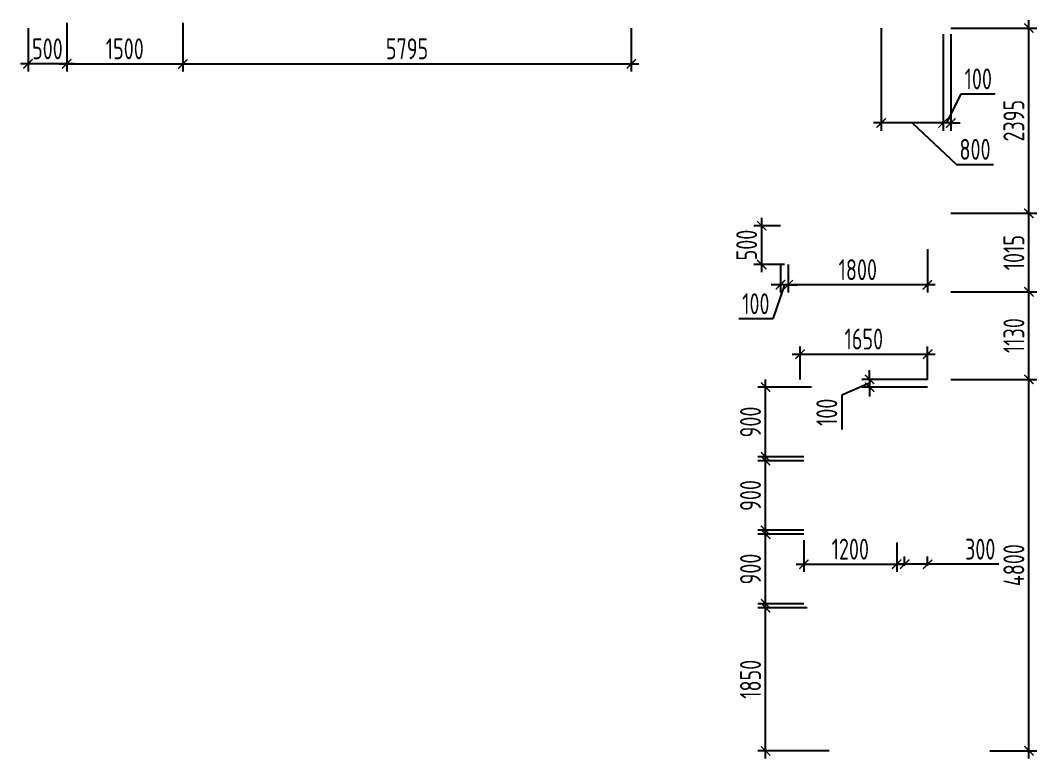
# Model space of a CAD drawing. Header units: millimetres. Extents: x -350007 to 536090, y -888 to 198380.
# Drawn here: x 97711 to 110847, y 61556 to 71096 of the extents above; entities that cross this region are included whole.
import ezdxf

# ---------------------------------------------------------------- set-up
doc = ezdxf.new("R2010")
doc.units = ezdxf.units.MM
doc.layers.add('АР_Размеры нов.', color=15, linetype='Continuous', lineweight=0)
doc.styles.add('ISOCPEUR', font='isocpeur.ttf', dxfattribs={"width": 0.7})
doc.dimstyles.new('R_100', dxfattribs={"dimtxt": 270, "dimasz": 120, "dimexe": 100, "dimexo": 0, "dimgap": 60, "dimtad": 1, "dimdec": 0, "dimrnd": 5, "dimzin": 0, "dimdsep": 46, "dimtxsty": 'ISOCPEUR', "dimblk": 'ARCHTICK', "dimcen": 0, "dimdle": 100, "dimclrd": 256, "dimclre": 256, "dimclrt": 256, "dimadec": 0, "dimazin": 0, "dimtfac": 2, "dimtdec": 0, "dimtofl": 0, "dimtmove": 1, "dimatfit": 3, "dimfxl": 1, "dimtvp": 3, "dimtolj": 1, "dimtzin": 0, "dimarcsym": 0})

# ---------------------------------------------------------------- blocks, each defined once
blk = doc.blocks.new('_ArchTick')
at = {"color": 0, "linetype": 'ByBlock', "const_width": 0.15}
blk.add_lwpolyline([(-0.5, -0.5), (0.5, 0.5)], dxfattribs=at)
blk = doc.blocks.new('*D2624')
at = {"layer": 'Defpoints', "color": 0, "ltscale": 100, "transparency": 16777216}
for p in [(98311, 71065), (99811, 71065), (99811, 70533)]:
    blk.add_point(p, dxfattribs=at)
at = {"layer": 'АР_Размеры нов.', "lineweight": -2, "ltscale": 100, "transparency": 16777216}
for p, q in [((98311, 71065), (98311, 70433)), ((99811, 71065), (99811, 70433)), ((98211, 70533), (99911, 70533))]:
    blk.add_line(p, q, dxfattribs=at)
at = {"layer": 'АР_Размеры нов.', "lineweight": -2, "ltscale": 100, "transparency": 16777216, "xscale": 120, "yscale": 120, "zscale": 120, "rotation": 180}
blk.add_blockref('_ArchTick', (98311, 70533), dxfattribs=at)
at = {"layer": 'АР_Размеры нов.', "lineweight": -2, "ltscale": 100, "transparency": 16777216, "xscale": 120, "yscale": 120, "zscale": 120}
blk.add_blockref('_ArchTick', (99811, 70533), dxfattribs=at)
at = {"layer": 'АР_Размеры нов.', "ltscale": 100, "transparency": 16777216, "insert": (99061, 70728), "char_height": 270, "attachment_point": 5, "style": 'ISOCPEUR'}
blk.add_mtext('\\A1;1500', dxfattribs=at)
blk = doc.blocks.new('*D2024')
at = {"layer": 'Defpoints', "color": 0, "ltscale": 500, "transparency": 16777216}
for p in [(108688, 66357), (109435, 66357), (109437, 66457)]:
    blk.add_point(p, dxfattribs=at)
at = {"layer": 'АР_Размеры нов.', "lineweight": -2, "ltscale": 500, "transparency": 16777216}
for p, q in [((108688, 66457), (108688, 66577)), ((108688, 66407), (108329, 66251)), ((109437, 66457), (108588, 66457)), ((109435, 66357), (108588, 66357)), ((108688, 66457), (108688, 66357)), ((108688, 66357), (108688, 66237)), ((108329, 66251), (108329, 65810))]:
    blk.add_line(p, q, dxfattribs=at)
at = {"layer": 'АР_Размеры нов.', "lineweight": -2, "ltscale": 500, "transparency": 16777216, "xscale": 120, "yscale": 120, "zscale": 120}
for p, rotation in [((108688, 66457), 270), ((108688, 66357), 90)]:
    blk.add_blockref('_ArchTick', p, dxfattribs=dict(at, rotation=rotation))
at = {"layer": 'АР_Размеры нов.', "lineweight": 13, "ltscale": 500, "transparency": 16777216, "insert": (108134, 66031), "char_height": 270, "attachment_point": 5, "rotation": 90, "style": 'ISOCPEUR'}
blk.add_mtext('\\A1;100', dxfattribs=at)
blk = doc.blocks.new('*D2025')
at = {"layer": 'Defpoints', "color": 0, "ltscale": 500, "transparency": 16777216}
for p in [(107343, 63506), (107880, 63506), (108166, 61656)]:
    blk.add_point(p, dxfattribs=at)
at = {"layer": 'АР_Размеры нов.', "lineweight": -2, "ltscale": 500, "transparency": 16777216}
for p, q in [((107343, 61556), (107343, 63606)), ((107880, 63506), (107243, 63506)), ((108166, 61656), (107243, 61656))]:
    blk.add_line(p, q, dxfattribs=at)
at = {"layer": 'АР_Размеры нов.', "lineweight": -2, "ltscale": 500, "transparency": 16777216, "xscale": 120, "yscale": 120, "zscale": 120}
for p, rotation in [((107343, 63506), 90), ((107343, 61656), 270)]:
    blk.add_blockref('_ArchTick', p, dxfattribs=dict(at, rotation=rotation))
at = {"layer": 'АР_Размеры нов.', "lineweight": 13, "ltscale": 500, "transparency": 16777216, "insert": (107148, 62581), "char_height": 270, "attachment_point": 5, "rotation": 90, "style": 'ISOCPEUR'}
blk.add_mtext('\\A1;1850', dxfattribs=at)
blk = doc.blocks.new('*D2026')
at = {"layer": 'Defpoints', "color": 0, "ltscale": 500, "transparency": 16777216}
for p in [(107343, 64456), (107838, 64456), (107838, 63556)]:
    blk.add_point(p, dxfattribs=at)
at = {"layer": 'АР_Размеры нов.', "lineweight": -2, "ltscale": 500, "transparency": 16777216}
for p, q in [((107343, 63456), (107343, 64556)), ((107838, 64456), (107243, 64456)), ((107838, 63556), (107243, 63556))]:
    blk.add_line(p, q, dxfattribs=at)
at = {"layer": 'АР_Размеры нов.', "lineweight": -2, "ltscale": 500, "transparency": 16777216, "xscale": 120, "yscale": 120, "zscale": 120}
for p, rotation in [((107343, 64456), 90), ((107343, 63556), 270)]:
    blk.add_blockref('_ArchTick', p, dxfattribs=dict(at, rotation=rotation))
at = {"layer": 'АР_Размеры нов.', "lineweight": 13, "ltscale": 500, "transparency": 16777216, "insert": (107148, 64006), "char_height": 270, "attachment_point": 5, "rotation": 90, "style": 'ISOCPEUR'}
blk.add_mtext('\\A1;900', dxfattribs=at)
blk = doc.blocks.new('*D2027')
at = {"layer": 'Defpoints', "color": 0, "ltscale": 500, "transparency": 16777216}
for p in [(107343, 65406), (107838, 65406), (107838, 64506)]:
    blk.add_point(p, dxfattribs=at)
at = {"layer": 'АР_Размеры нов.', "lineweight": -2, "ltscale": 500, "transparency": 16777216}
for p, q in [((107343, 64406), (107343, 65506)), ((107838, 65406), (107243, 65406)), ((107838, 64506), (107243, 64506))]:
    blk.add_line(p, q, dxfattribs=at)
at = {"layer": 'АР_Размеры нов.', "lineweight": -2, "ltscale": 500, "transparency": 16777216, "xscale": 120, "yscale": 120, "zscale": 120}
for p, rotation in [((107343, 65406), 90), ((107343, 64506), 270)]:
    blk.add_blockref('_ArchTick', p, dxfattribs=dict(at, rotation=rotation))
at = {"layer": 'АР_Размеры нов.', "lineweight": 13, "ltscale": 500, "transparency": 16777216, "insert": (107148, 64956), "char_height": 270, "attachment_point": 5, "rotation": 90, "style": 'ISOCPEUR'}
blk.add_mtext('\\A1;900', dxfattribs=at)
blk = doc.blocks.new('*D2028')
at = {"layer": 'Defpoints', "color": 0, "ltscale": 500, "transparency": 16777216}
for p in [(107343, 66357), (107936, 66357), (107838, 65456)]:
    blk.add_point(p, dxfattribs=at)
at = {"layer": 'АР_Размеры нов.', "lineweight": -2, "ltscale": 500, "transparency": 16777216}
for p, q in [((107936, 66357), (107243, 66357)), ((107343, 65356), (107343, 66457)), ((107838, 65456), (107243, 65456))]:
    blk.add_line(p, q, dxfattribs=at)
at = {"layer": 'АР_Размеры нов.', "lineweight": -2, "ltscale": 500, "transparency": 16777216, "xscale": 120, "yscale": 120, "zscale": 120}
for p, rotation in [((107343, 66357), 90), ((107343, 65456), 270)]:
    blk.add_blockref('_ArchTick', p, dxfattribs=dict(at, rotation=rotation))
at = {"layer": 'АР_Размеры нов.', "lineweight": 13, "ltscale": 500, "transparency": 16777216, "insert": (107148, 65906), "char_height": 270, "attachment_point": 5, "rotation": 90, "style": 'ISOCPEUR'}
blk.add_mtext('\\A1;900', dxfattribs=at)
blk = doc.blocks.new('*D2029')
at = {"layer": 'Defpoints', "color": 0, "ltscale": 500, "transparency": 16777216}
for p in [(109140, 64068), (109140, 64049), (109437, 64049)]:
    blk.add_point(p, dxfattribs=at)
at = {"layer": 'АР_Размеры нов.', "lineweight": -2, "ltscale": 500, "transparency": 16777216}
for p, q in [((109140, 64049), (109140, 64168)), ((109437, 64049), (109437, 64168)), ((109537, 64068), (109040, 64068)), ((110357, 64068), (109437, 64068))]:
    blk.add_line(p, q, dxfattribs=at)
at = {"layer": 'АР_Размеры нов.', "lineweight": -2, "ltscale": 500, "transparency": 16777216, "xscale": 120, "yscale": 120, "zscale": 120, "rotation": 180}
blk.add_blockref('_ArchTick', (109140, 64068), dxfattribs=at)
at = {"layer": 'АР_Размеры нов.', "lineweight": -2, "ltscale": 500, "transparency": 16777216, "xscale": 120, "yscale": 120, "zscale": 120}
blk.add_blockref('_ArchTick', (109437, 64068), dxfattribs=at)
at = {"layer": 'АР_Размеры нов.', "lineweight": 13, "ltscale": 500, "transparency": 16777216, "insert": (110117, 64263), "char_height": 270, "attachment_point": 5, "style": 'ISOCPEUR'}
blk.add_mtext('\\A1;300', dxfattribs=at)
blk = doc.blocks.new('*D2030')
at = {"layer": 'Defpoints', "color": 0, "ltscale": 500, "transparency": 16777216}
for p in [(107838, 64379), (109038, 64349), (109038, 64068)]:
    blk.add_point(p, dxfattribs=at)
at = {"layer": 'АР_Размеры нов.', "lineweight": -2, "ltscale": 500, "transparency": 16777216}
for p, q in [((107838, 64379), (107838, 63968)), ((109038, 64349), (109038, 63968)), ((107738, 64068), (109138, 64068))]:
    blk.add_line(p, q, dxfattribs=at)
at = {"layer": 'АР_Размеры нов.', "lineweight": -2, "ltscale": 500, "transparency": 16777216, "xscale": 120, "yscale": 120, "zscale": 120, "rotation": 180}
blk.add_blockref('_ArchTick', (107838, 64068), dxfattribs=at)
at = {"layer": 'АР_Размеры нов.', "lineweight": -2, "ltscale": 500, "transparency": 16777216, "xscale": 120, "yscale": 120, "zscale": 120}
blk.add_blockref('_ArchTick', (109038, 64068), dxfattribs=at)
at = {"layer": 'АР_Размеры нов.', "lineweight": 13, "ltscale": 500, "transparency": 16777216, "insert": (108438, 64263), "char_height": 270, "attachment_point": 5, "style": 'ISOCPEUR'}
blk.add_mtext('\\A1;1200', dxfattribs=at)
blk = doc.blocks.new('*D2031')
at = {"layer": 'Defpoints', "color": 0, "ltscale": 500, "transparency": 16777216}
for p in [(109738, 66457), (110747, 66457), (110240, 61656)]:
    blk.add_point(p, dxfattribs=at)
at = {"layer": 'АР_Размеры нов.', "lineweight": -2, "ltscale": 500, "transparency": 16777216}
for p, q in [((110747, 61556), (110747, 66557)), ((109738, 66457), (110847, 66457)), ((110240, 61656), (110847, 61656))]:
    blk.add_line(p, q, dxfattribs=at)
at = {"layer": 'АР_Размеры нов.', "lineweight": -2, "ltscale": 500, "transparency": 16777216, "xscale": 120, "yscale": 120, "zscale": 120}
for p, rotation in [((110747, 66457), 90), ((110747, 61656), 270)]:
    blk.add_blockref('_ArchTick', p, dxfattribs=dict(at, rotation=rotation))
at = {"layer": 'АР_Размеры нов.', "lineweight": 13, "ltscale": 500, "transparency": 16777216, "insert": (110552, 64056), "char_height": 270, "attachment_point": 5, "rotation": 90, "style": 'ISOCPEUR'}
blk.add_mtext('\\A1;4800', dxfattribs=at)
blk = doc.blocks.new('*D2032')
at = {"layer": 'Defpoints', "color": 0, "ltscale": 500, "transparency": 16777216}
for p in [(109737, 68602), (110747, 68602), (109737, 67587)]:
    blk.add_point(p, dxfattribs=at)
at = {"layer": 'АР_Размеры нов.', "lineweight": -2, "ltscale": 500, "transparency": 16777216}
for p, q in [((110747, 67487), (110747, 68702)), ((109737, 68602), (110847, 68602)), ((109737, 67587), (110847, 67587))]:
    blk.add_line(p, q, dxfattribs=at)
at = {"layer": 'АР_Размеры нов.', "lineweight": -2, "ltscale": 500, "transparency": 16777216, "xscale": 120, "yscale": 120, "zscale": 120}
for p, rotation in [((110747, 68602), 90), ((110747, 67587), 270)]:
    blk.add_blockref('_ArchTick', p, dxfattribs=dict(at, rotation=rotation))
at = {"layer": 'АР_Размеры нов.', "lineweight": 13, "ltscale": 500, "transparency": 16777216, "insert": (110552, 68094), "char_height": 270, "attachment_point": 5, "rotation": 90, "style": 'ISOCPEUR'}
blk.add_mtext('\\A1;1015', dxfattribs=at)
blk = doc.blocks.new('*D2033')
at = {"layer": 'Defpoints', "color": 0, "ltscale": 500, "transparency": 16777216}
for p in [(109737, 70996), (110747, 70996), (109737, 68602)]:
    blk.add_point(p, dxfattribs=at)
at = {"layer": 'АР_Размеры нов.', "lineweight": -2, "ltscale": 500, "transparency": 16777216}
for p, q in [((110747, 68502), (110747, 71096)), ((109737, 70996), (110847, 70996)), ((109737, 68602), (110847, 68602))]:
    blk.add_line(p, q, dxfattribs=at)
at = {"layer": 'АР_Размеры нов.', "lineweight": -2, "ltscale": 500, "transparency": 16777216, "xscale": 120, "yscale": 120, "zscale": 120}
for p, rotation in [((110747, 70996), 90), ((110747, 68602), 270)]:
    blk.add_blockref('_ArchTick', p, dxfattribs=dict(at, rotation=rotation))
at = {"layer": 'АР_Размеры нов.', "lineweight": 13, "ltscale": 500, "transparency": 16777216, "insert": (110552, 69799), "char_height": 270, "attachment_point": 5, "rotation": 90, "style": 'ISOCPEUR'}
blk.add_mtext('\\A1;2395', dxfattribs=at)
blk = doc.blocks.new('*D2324')
at = {"layer": 'Defpoints', "color": 0, "ltscale": 500, "transparency": 16777216}
for p in [(109637, 70919), (109737, 70919), (109637, 69770)]:
    blk.add_point(p, dxfattribs=at)
at = {"layer": 'АР_Размеры нов.', "lineweight": -2, "ltscale": 500, "transparency": 16777216}
for p, q in [((109637, 70919), (109637, 69670)), ((109737, 70919), (109737, 69670)), ((109687, 69770), (109871, 70144)), ((109871, 70144), (110312, 70144)), ((109637, 69770), (109517, 69770)), ((109737, 69770), (109637, 69770)), ((109737, 69770), (109857, 69770))]:
    blk.add_line(p, q, dxfattribs=at)
at = {"layer": 'АР_Размеры нов.', "lineweight": -2, "ltscale": 500, "transparency": 16777216, "xscale": 120, "yscale": 120, "zscale": 120}
blk.add_blockref('_ArchTick', (109637, 69770), dxfattribs=at)
at = {"layer": 'АР_Размеры нов.', "lineweight": -2, "ltscale": 500, "transparency": 16777216, "xscale": 120, "yscale": 120, "zscale": 120, "rotation": 180}
blk.add_blockref('_ArchTick', (109737, 69770), dxfattribs=at)
at = {"layer": 'АР_Размеры нов.', "lineweight": 13, "ltscale": 500, "transparency": 16777216, "insert": (110092, 70339), "char_height": 270, "attachment_point": 5, "style": 'ISOCPEUR'}
blk.add_mtext('\\A1;100', dxfattribs=at)
blk = doc.blocks.new('*D2326')
at = {"layer": 'Defpoints', "color": 0, "ltscale": 500, "transparency": 16777216}
for p in [(99811, 71065), (105607, 70996), (105607, 70533)]:
    blk.add_point(p, dxfattribs=at)
at = {"layer": 'АР_Размеры нов.', "lineweight": -2, "ltscale": 500, "transparency": 16777216}
for p, q in [((99811, 71065), (99811, 70433)), ((105607, 70996), (105607, 70433)), ((99711, 70533), (105707, 70533))]:
    blk.add_line(p, q, dxfattribs=at)
at = {"layer": 'АР_Размеры нов.', "lineweight": -2, "ltscale": 500, "transparency": 16777216, "xscale": 120, "yscale": 120, "zscale": 120, "rotation": 180}
blk.add_blockref('_ArchTick', (99811, 70533), dxfattribs=at)
at = {"layer": 'АР_Размеры нов.', "lineweight": -2, "ltscale": 500, "transparency": 16777216, "xscale": 120, "yscale": 120, "zscale": 120}
blk.add_blockref('_ArchTick', (105607, 70533), dxfattribs=at)
at = {"layer": 'АР_Размеры нов.', "lineweight": 13, "ltscale": 500, "transparency": 16777216, "insert": (102709, 70728), "char_height": 270, "attachment_point": 5, "style": 'ISOCPEUR'}
blk.add_mtext('\\A1;5795', dxfattribs=at)
blk = doc.blocks.new('*D2327')
at = {"layer": 'Defpoints', "color": 0, "ltscale": 500, "transparency": 16777216}
for p in [(97811, 70996), (98311, 71065), (97811, 70533)]:
    blk.add_point(p, dxfattribs=at)
at = {"layer": 'АР_Размеры нов.', "lineweight": -2, "ltscale": 500, "transparency": 16777216}
for p, q in [((97811, 70996), (97811, 70433)), ((98311, 71065), (98311, 70433)), ((98411, 70533), (97711, 70533))]:
    blk.add_line(p, q, dxfattribs=at)
at = {"layer": 'АР_Размеры нов.', "lineweight": -2, "ltscale": 500, "transparency": 16777216, "xscale": 120, "yscale": 120, "zscale": 120, "rotation": 180}
blk.add_blockref('_ArchTick', (97811, 70533), dxfattribs=at)
at = {"layer": 'АР_Размеры нов.', "lineweight": -2, "ltscale": 500, "transparency": 16777216, "xscale": 120, "yscale": 120, "zscale": 120}
blk.add_blockref('_ArchTick', (98311, 70533), dxfattribs=at)
at = {"layer": 'АР_Размеры нов.', "lineweight": 13, "ltscale": 500, "transparency": 16777216, "insert": (98061, 70728), "char_height": 270, "attachment_point": 5, "style": 'ISOCPEUR'}
blk.add_mtext('\\A1;500', dxfattribs=at)
blk = doc.blocks.new('*D3977')
at = {"layer": 'Defpoints', "color": 0, "ltscale": 500, "transparency": 16777216}
for p in [(109437, 66783), (107788, 66456), (109437, 66457)]:
    blk.add_point(p, dxfattribs=at)
at = {"layer": 'АР_Размеры нов.', "lineweight": -2, "ltscale": 500, "transparency": 16777216}
for p, q in [((107788, 66456), (107788, 66883)), ((109437, 66457), (109437, 66883)), ((107688, 66783), (109537, 66783))]:
    blk.add_line(p, q, dxfattribs=at)
at = {"layer": 'АР_Размеры нов.', "lineweight": -2, "ltscale": 500, "transparency": 16777216, "xscale": 120, "yscale": 120, "zscale": 120, "rotation": 180}
blk.add_blockref('_ArchTick', (107788, 66783), dxfattribs=at)
at = {"layer": 'АР_Размеры нов.', "lineweight": -2, "ltscale": 500, "transparency": 16777216, "xscale": 120, "yscale": 120, "zscale": 120}
blk.add_blockref('_ArchTick', (109437, 66783), dxfattribs=at)
at = {"layer": 'АР_Размеры нов.', "lineweight": 13, "ltscale": 500, "transparency": 16777216, "insert": (108613, 66978), "char_height": 270, "attachment_point": 5, "style": 'ISOCPEUR'}
blk.add_mtext('\\A1;1650', dxfattribs=at)
blk = doc.blocks.new('*D3978')
at = {"layer": 'Defpoints', "color": 0, "ltscale": 500, "transparency": 16777216}
for p in [(109738, 66457), (110747, 66457), (110240, 61656)]:
    blk.add_point(p, dxfattribs=at)
at = {"layer": 'АР_Размеры нов.', "lineweight": -2, "ltscale": 500, "transparency": 16777216}
for p, q in [((110747, 61556), (110747, 66557)), ((109738, 66457), (110847, 66457)), ((110240, 61656), (110847, 61656))]:
    blk.add_line(p, q, dxfattribs=at)
at = {"layer": 'АР_Размеры нов.', "lineweight": -2, "ltscale": 500, "transparency": 16777216, "xscale": 120, "yscale": 120, "zscale": 120}
for p, rotation in [((110747, 66457), 90), ((110747, 61656), 270)]:
    blk.add_blockref('_ArchTick', p, dxfattribs=dict(at, rotation=rotation))
at = {"layer": 'АР_Размеры нов.', "lineweight": 13, "ltscale": 500, "transparency": 16777216, "insert": (110552, 64056), "char_height": 270, "attachment_point": 5, "rotation": 90, "style": 'ISOCPEUR'}
blk.add_mtext('\\A1;4800', dxfattribs=at)
blk = doc.blocks.new('*D3979')
at = {"layer": 'Defpoints', "color": 0, "ltscale": 500, "transparency": 16777216}
for p in [(109737, 67587), (110747, 67587), (109738, 66457)]:
    blk.add_point(p, dxfattribs=at)
at = {"layer": 'АР_Размеры нов.', "lineweight": -2, "ltscale": 500, "transparency": 16777216}
for p, q in [((110747, 66357), (110747, 67687)), ((109737, 67587), (110847, 67587)), ((109738, 66457), (110847, 66457))]:
    blk.add_line(p, q, dxfattribs=at)
at = {"layer": 'АР_Размеры нов.', "lineweight": -2, "ltscale": 500, "transparency": 16777216, "xscale": 120, "yscale": 120, "zscale": 120}
for p, rotation in [((110747, 67587), 90), ((110747, 66457), 270)]:
    blk.add_blockref('_ArchTick', p, dxfattribs=dict(at, rotation=rotation))
at = {"layer": 'АР_Размеры нов.', "lineweight": 13, "ltscale": 500, "transparency": 16777216, "insert": (110552, 67022), "char_height": 270, "attachment_point": 5, "rotation": 90, "style": 'ISOCPEUR'}
blk.add_mtext('\\A1;1130', dxfattribs=at)
blk = doc.blocks.new('*D3981')
at = {"layer": 'Defpoints', "color": 0, "transparency": 16777216}
for p in [(109434, 68140), (107636, 67942), (107636, 67679)]:
    blk.add_point(p, dxfattribs=at)
at = {"layer": 'АР_Размеры нов.', "lineweight": -2, "transparency": 16777216}
for p, q in [((109434, 68140), (109434, 67579)), ((107636, 67942), (107636, 67579)), ((109534, 67679), (107536, 67679))]:
    blk.add_line(p, q, dxfattribs=at)
at = {"layer": 'АР_Размеры нов.', "lineweight": -2, "transparency": 16777216, "xscale": 120, "yscale": 120, "zscale": 120, "rotation": 180}
blk.add_blockref('_ArchTick', (107636, 67679), dxfattribs=at)
at = {"layer": 'АР_Размеры нов.', "lineweight": -2, "transparency": 16777216, "xscale": 120, "yscale": 120, "zscale": 120}
blk.add_blockref('_ArchTick', (109434, 67679), dxfattribs=at)
at = {"layer": 'АР_Размеры нов.', "transparency": 16777216, "insert": (108535, 67874), "char_height": 270, "attachment_point": 5, "style": 'ISOCPEUR'}
blk.add_mtext('\\A1;1800', dxfattribs=at)
blk = doc.blocks.new('*D3982')
at = {"layer": 'Defpoints', "color": 0, "transparency": 16777216}
for p in [(107536, 67942), (107636, 67942), (107536, 67679)]:
    blk.add_point(p, dxfattribs=at)
at = {"layer": 'АР_Размеры нов.', "lineweight": -2, "transparency": 16777216}
for p, q in [((107536, 67942), (107536, 67579)), ((107636, 67942), (107636, 67579)), ((107536, 67679), (107416, 67679)), ((107586, 67679), (107437, 67239)), ((107636, 67679), (107536, 67679)), ((107636, 67679), (107756, 67679)), ((107437, 67239), (106996, 67239))]:
    blk.add_line(p, q, dxfattribs=at)
at = {"layer": 'АР_Размеры нов.', "lineweight": -2, "transparency": 16777216, "xscale": 120, "yscale": 120, "zscale": 120}
blk.add_blockref('_ArchTick', (107536, 67679), dxfattribs=at)
at = {"layer": 'АР_Размеры нов.', "lineweight": -2, "transparency": 16777216, "xscale": 120, "yscale": 120, "zscale": 120, "rotation": 180}
blk.add_blockref('_ArchTick', (107636, 67679), dxfattribs=at)
at = {"layer": 'АР_Размеры нов.', "transparency": 16777216, "insert": (107217, 67434), "char_height": 270, "attachment_point": 5, "style": 'ISOCPEUR'}
blk.add_mtext('\\A1;100', dxfattribs=at)
blk = doc.blocks.new('*D3980')
at = {"layer": 'Defpoints', "color": 0, "transparency": 16777216}
for p in [(107293, 68442), (107536, 68442), (107586, 67942)]:
    blk.add_point(p, dxfattribs=at)
at = {"layer": 'АР_Размеры нов.', "lineweight": -2, "transparency": 16777216}
for p, q in [((107536, 68442), (107193, 68442)), ((107293, 67842), (107293, 68542)), ((107586, 67942), (107193, 67942))]:
    blk.add_line(p, q, dxfattribs=at)
at = {"layer": 'АР_Размеры нов.', "lineweight": -2, "transparency": 16777216, "xscale": 120, "yscale": 120, "zscale": 120}
for p, rotation in [((107293, 68442), 90), ((107293, 67942), 270)]:
    blk.add_blockref('_ArchTick', p, dxfattribs=dict(at, rotation=rotation))
at = {"layer": 'АР_Размеры нов.', "transparency": 16777216, "insert": (107098, 68192), "char_height": 270, "attachment_point": 5, "rotation": 90, "style": 'ISOCPEUR'}
blk.add_mtext('\\A1;500', dxfattribs=at)
blk = doc.blocks.new('*D3990')
at = {"layer": 'Defpoints', "color": 0, "transparency": 16777216}
for p in [(108837, 70996), (109637, 70919), (108837, 69770)]:
    blk.add_point(p, dxfattribs=at)
at = {"layer": 'АР_Размеры нов.', "lineweight": -2, "transparency": 16777216}
for p, q in [((108837, 70996), (108837, 69670)), ((109637, 70919), (109637, 69670)), ((109737, 69770), (108737, 69770)), ((109237, 69770), (109810, 69234)), ((109810, 69234), (110289, 69234))]:
    blk.add_line(p, q, dxfattribs=at)
at = {"layer": 'АР_Размеры нов.', "lineweight": -2, "transparency": 16777216, "xscale": 120, "yscale": 120, "zscale": 120, "rotation": 180}
blk.add_blockref('_ArchTick', (108837, 69770), dxfattribs=at)
at = {"layer": 'АР_Размеры нов.', "lineweight": -2, "transparency": 16777216, "xscale": 120, "yscale": 120, "zscale": 120}
blk.add_blockref('_ArchTick', (109637, 69770), dxfattribs=at)
at = {"layer": 'АР_Размеры нов.', "transparency": 16777216, "insert": (110050, 69429), "char_height": 270, "attachment_point": 5, "style": 'ISOCPEUR'}
blk.add_mtext('\\A1;800', dxfattribs=at)

msp = doc.modelspace()

# ---------------------------------------------------------------- dimensions: what is measured, and where the dimension line sits
at = {"layer": 'АР_Размеры нов.', "lineweight": 13, "ltscale": 500}
for base, p1, p2, picture, middle in [((110746.8, 70995.7), (109737.5, 68601.9), (109737.5, 70995.7), '*D2033', (110551.8, 69798.8)), ((110746.8, 67586.9), (109738, 66456.9), (109737.5, 67586.9), '*D3979', (110551.8, 67021.9)), ((110746.8, 66456.9), (110240.5, 61655.7), (109738, 66456.9), '*D2031', (110551.8, 64056.3)), ((110746.8, 66456.9), (110240.5, 61655.7), (109738, 66456.9), '*D3978', (110551.8, 64056.3)), ((107342.5, 66356.9), (107838.2, 65455.7), (107936.1, 66356.9), '*D2028', (107147.5, 65906.3)), ((107342.5, 65405.7), (107838.2, 64505.7), (107838.2, 65405.7), '*D2027', (107147.5, 64955.7)), ((107342.5, 64455.7), (107838.2, 63555.7), (107838.2, 64455.7), '*D2026', (107147.5, 64005.7)), ((107342.5, 63505.7), (108165.7, 61655.7), (107880.2, 63505.7), '*D2025', (107147.5, 62580.7))]:
    dim = msp.add_linear_dim(base=base, p1=p1, p2=p2, angle=90, dimstyle='R_100', override={"dimpost": '\\X'}, dxfattribs=at)
    dim.commit()
    dim.dimension.update_dxf_attribs({"geometry": picture, "text_midpoint": middle})
for base, p1, p2, override, picture, middle in [((97810.9, 70532.9), (98310.9, 71064.5), (97810.9, 70995.7), {"dimpost": '\\X', "dimfxl": 2.5, "dimarcsym": 2}, '*D2327', (98060.9, 70727.9)), ((105607.5, 70532.9), (99810.9, 71064.5), (105607.5, 70995.7), {"dimpost": '\\X', "dimfxl": 2.5, "dimarcsym": 2}, '*D2326', (102709.2, 70727.9)), ((109437.5, 66783.3), (107788.2, 66455.7), (109437.5, 66456.9), {"dimpost": '\\X'}, '*D3977', (108612.8, 66978.3)), ((109037.8, 64068.2), (107838.2, 64379), (109037.8, 64348.7), {"dimpost": '\\X'}, '*D2030', (108438, 64263.2))]:
    dim = msp.add_linear_dim(base=base, p1=p1, p2=p2, dimstyle='R_100', override=override, dxfattribs=at)
    dim.commit()
    dim.dimension.update_dxf_attribs({"geometry": picture, "text_midpoint": middle})
at = {"layer": 'АР_Размеры нов.', "ltscale": 100}
dim = msp.add_linear_dim(base=(99810.9, 70532.9), p1=(98310.9, 71064.5), p2=(99810.9, 71064.5), dimstyle='R_100', override={"dimpost": '\\X', "dimfxl": 2.5, "dimarcsym": 2}, dxfattribs=at)
dim.commit()
dim.dimension.update_dxf_attribs({"geometry": '*D2624', "text_midpoint": (99060.9, 70727.9)})
at = {"layer": 'АР_Размеры нов.'}
for base, p1, p2, picture, middle in [((108837.3, 69770.3), (109637.5, 70919.3), (108837.3, 70995.7), '*D3990', (109870.2, 69233.8)), ((107536.5, 67678.8), (107636.5, 67941.9), (107536.5, 67941.9), '*D3982', (107377.2, 67239.4))]:
    dim = msp.add_linear_dim(base=base, p1=p1, p2=p2, dimstyle='R_100', override={"dimpost": '\\X'}, dxfattribs=at)
    dim.commit()
    dim.dimension.update_dxf_attribs({"geometry": picture, "text_midpoint": middle, "dimtype": 160})
at = {"layer": 'АР_Размеры нов.', "lineweight": 13, "ltscale": 500}
for base, p1, p2, picture, middle in [((109637.5, 69770.3), (109737.5, 70919.3), (109637.5, 70919.3), '*D2324', (109931.1, 70144.3)), ((109139.8, 64068.2), (109437.5, 64049.4), (109139.8, 64049.4), '*D2029', (110117.1, 63883.8))]:
    dim = msp.add_linear_dim(base=base, p1=p1, p2=p2, dimstyle='R_100', override={"dimpost": '\\X'}, dxfattribs=at)
    dim.commit()
    dim.dimension.update_dxf_attribs({"geometry": picture, "text_midpoint": middle, "dimtype": 160})
for base, p1, p2, picture, middle in [((110746.8, 68601.9), (109737.5, 67586.9), (109737.5, 68601.9), '*D2032', (110746.8, 68094.4)), ((108688, 66356.9), (109437.5, 66456.9), (109435, 66356.9), '*D2024', (108329.2, 66191.2))]:
    dim = msp.add_linear_dim(base=base, p1=p1, p2=p2, angle=90, dimstyle='R_100', override={"dimpost": '\\X'}, dxfattribs=at)
    dim.commit()
    dim.dimension.update_dxf_attribs({"geometry": picture, "text_midpoint": middle, "dimtype": 160})
at = {"layer": 'АР_Размеры нов.'}
dim = msp.add_linear_dim(base=(107292.7, 68441.9), p1=(107586.5, 67941.9), p2=(107536.5, 68441.9), angle=90, dimstyle='R_100', override={"dimpost": '\\X'}, dxfattribs=at)
dim.commit()
dim.dimension.update_dxf_attribs({"geometry": '*D3980', "text_midpoint": (107292.7, 68191.9), "dimtype": 160})
dim = msp.add_linear_dim(base=(107636.5, 67678.8), p1=(109434.3, 68139.9), p2=(107636.5, 67941.9), dimstyle='R_100', override={"dimpost": '\\X'}, dxfattribs=at)
dim.commit()
dim.dimension.update_dxf_attribs({"geometry": '*D3981', "text_midpoint": (108535.4, 67873.8)})

doc.saveas('drawing.dxf')
